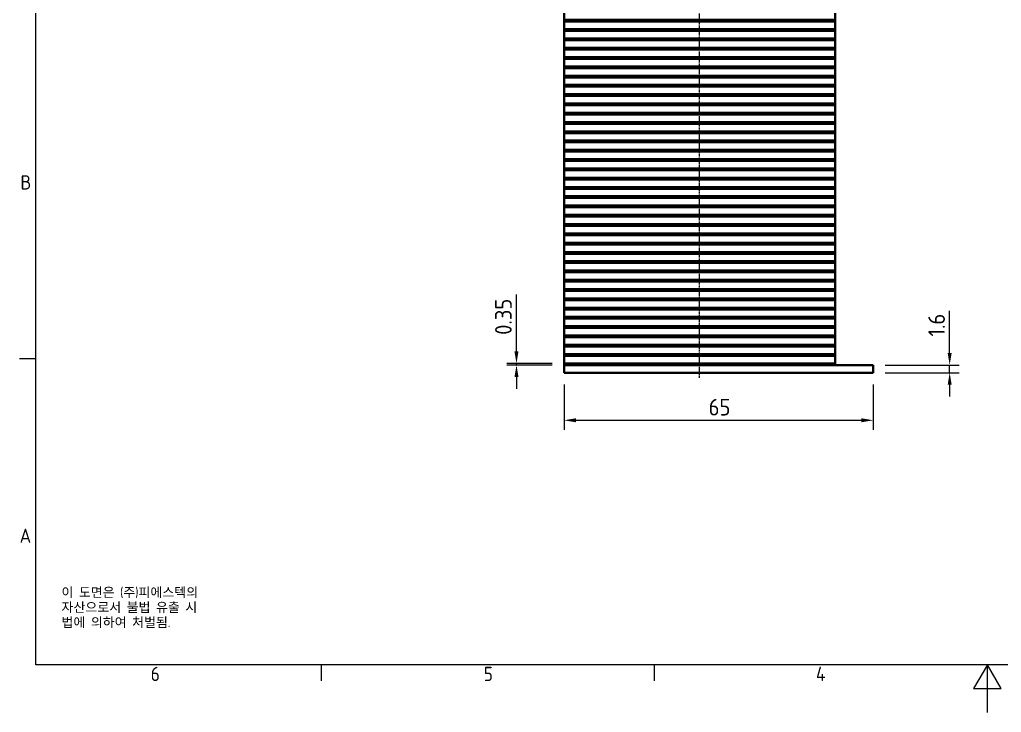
# Model space of a CAD drawing. Header units: millimetres. Extents: x 0 to 420, y 0 to 297.
# Drawn here: x 6.6 to 212.9, y 0 to 145.5 of the extents above; entities that cross this region are included whole.
import ezdxf

# ---------------------------------------------------------------- set-up
doc = ezdxf.new("R2010")
doc.units = ezdxf.units.MM
doc.linetypes.add('CHAIN', pattern=[0.7087, 0.4724, -0.0591, 0.1181, -0.0591])
doc.layers.get('0').update_dxf_attribs({"color": 3, "lineweight": 25, "true_color": 0x00ff00})
for name, color, linetype, lineweight, true_color in [('가시적인 것(ISO)', 3, 'Continuous', 40, 0x00ff00), ('기호(ISO)', 5, 'Continuous', 25, 0x0000ff), ('중심선(ISO)', 1, 'Continuous', 25, 0xff0000), ('치수(ISO)', 2, 'Continuous', 25, 0xffff00)]:
    doc.layers.add(name, color=color, linetype=linetype, lineweight=lineweight, true_color=true_color)
doc.layers.add('경계(ISO)', color=7, linetype='Continuous', lineweight=25)
doc.styles.add('문자 텍스트_PSTEK_POSCO', font='isocp.shx')
doc.styles.add('치수 텍스트_PSTEK_POSCO', font='isocp.shx')
doc.dimstyles.new('치수_PSTEK_POSCO', dxfattribs={"dimtxt": 3.5, "dimasz": 2.5, "dimexe": 2, "dimexo": 2.5, "dimgap": 1, "dimtad": 1, "dimrnd": 1e-08, "dimdsep": 46, "dimtxsty": '치수 텍스트_PSTEK_POSCO', "dimcen": 0.09, "dimdle": 10, "dimclrd": 7, "dimclre": 7, "dimclrt": 2, "dimadec": 1, "dimazin": 2, "dimtfac": 1, "dimtmove": 0, "dimatfit": 3, "dimfxl": 1, "dimtolj": 1, "dimlwd": -1, "dimlwe": -1, "dimarcsym": 0})

# ---------------------------------------------------------------- blocks, each defined once
blk = doc.blocks.new('경계 Default Border')
at = {"layer": '경계(ISO)'}
for p, q in [((10, 74.25), (6.6, 74.25)), ((70, 10), (70, 6.6)), ((140, 10), (140, 6.6))]:
    blk.add_line(p, q, dxfattribs=at)
at = {"layer": '경계(ISO)', "flags": 128}
for points in [[(10, 10), (10, 287), (410, 287), (410, 10), (10, 10)], [(210, 0), (210, 10), (207.11, 5), (212.89, 5), (210, 10)]]:
    blk.add_lwpolyline(points, dxfattribs=at)
at = {"layer": '경계(ISO)', "color": 2, "true_color": 0xffff00, "char_height": 3, "attachment_point": 7, "style": '문자 텍스트_PSTEK_POSCO'}
for s, insert in [('B', (6.77, 109.85)), ('A', (6.6, 35.62)), ('6', (34.14, 6.57)), ('5', (104.14, 6.57)), ('4', (173.97, 6.6))]:
    blk.add_mtext(s, dxfattribs=dict(at, insert=insert))
blk = doc.blocks.new('*D29')
at = {"layer": 'Defpoints', "color": 0, "transparency": 16777216}
for p in [(186.03, 72.97), (202.08, 72.97), (186.03, 71.37)]:
    blk.add_point(p, dxfattribs=at)
at = {"layer": '치수(ISO)', "color": 7, "transparency": 16777216}
for p, q in [((202.08, 75.47), (202.08, 84.34)), ((188.53, 72.97), (204.08, 72.97)), ((202.08, 71.37), (202.08, 72.97)), ((188.53, 71.37), (204.08, 71.37)), ((202.08, 68.87), (202.08, 66.37))]:
    blk.add_line(p, q, dxfattribs=at)
for points in [[(201.67, 75.47), (202.5, 75.47), (202.08, 72.97)], [(201.67, 68.87), (202.5, 68.87), (202.08, 71.37)]]:
    blk.add_solid(points, dxfattribs=at)
at = {"layer": '치수(ISO)', "color": 2, "transparency": 16777216, "insert": (199.33, 78.97), "char_height": 3.5, "attachment_point": 4, "rotation": 90, "style": '치수 텍스트_PSTEK_POSCO'}
blk.add_mtext('\\A1;1.6', dxfattribs=at)
blk = doc.blocks.new('*D30')
at = {"layer": 'Defpoints', "color": 0, "transparency": 16777216}
for p in [(121.03, 71.37), (186.03, 71.37), (186.03, 61.37)]:
    blk.add_point(p, dxfattribs=at)
at = {"layer": '치수(ISO)', "color": 7, "transparency": 16777216}
for p, q in [((121.03, 68.87), (121.03, 59.37)), ((186.03, 68.87), (186.03, 59.37)), ((123.53, 61.37), (183.53, 61.37))]:
    blk.add_line(p, q, dxfattribs=at)
for points in [[(123.53, 61.79), (123.53, 60.95), (121.03, 61.37)], [(183.53, 61.79), (183.53, 60.95), (186.03, 61.37)]]:
    blk.add_solid(points, dxfattribs=at)
at = {"layer": '치수(ISO)', "color": 2, "transparency": 16777216, "insert": (151.43, 64.12), "char_height": 3.5, "attachment_point": 4, "style": '치수 텍스트_PSTEK_POSCO'}
blk.add_mtext('\\A1;65', dxfattribs=at)
blk = doc.blocks.new('*D31')
at = {"layer": 'Defpoints', "color": 0, "transparency": 16777216}
for p in [(111.03, 73.32), (121.03, 73.32), (121.03, 72.97)]:
    blk.add_point(p, dxfattribs=at)
at = {"layer": '치수(ISO)', "color": 7, "transparency": 16777216}
for p, q in [((111.03, 75.82), (111.03, 87.82)), ((118.53, 73.32), (109.03, 73.32)), ((118.53, 72.97), (109.03, 72.97)), ((111.03, 72.97), (111.03, 73.32)), ((111.03, 70.47), (111.03, 67.97))]:
    blk.add_line(p, q, dxfattribs=at)
for points in [[(110.61, 75.82), (111.45, 75.82), (111.03, 73.32)], [(110.61, 70.47), (111.45, 70.47), (111.03, 72.97)]]:
    blk.add_solid(points, dxfattribs=at)
at = {"layer": '치수(ISO)', "color": 2, "transparency": 16777216, "insert": (108.28, 79.32), "char_height": 3.5, "attachment_point": 4, "rotation": 90, "style": '치수 텍스트_PSTEK_POSCO'}
blk.add_mtext('\\A1;0.35', dxfattribs=at)

msp = doc.modelspace()

# ---------------------------------------------------------------- linework, layer by layer
at = {"layer": '가시적인 것(ISO)'}
for p, q in [((121.031, 145.47), (121.031, 147.07)), ((178.031, 145.47), (178.031, 147.07)), ((121.031, 145.12), (121.031, 145.47)), ((139.031, 145.47), (121.031, 145.47)), ((121.031, 143.52), (121.031, 145.12)), ((121.031, 145.12), (139.031, 145.12)), ((129.031, 145.47), (129.031, 145.12)), ((139.031, 145.47), (160.031, 145.47)), ((160.031, 145.12), (139.031, 145.12)), ((178.031, 145.47), (160.031, 145.47)), ((160.031, 145.12), (178.031, 145.12)), ((170.031, 145.12), (170.031, 145.47)), ((178.031, 145.47), (178.031, 145.12)), ((178.031, 143.52), (178.031, 145.12)), ((121.031, 143.17), (121.031, 143.52)), ((139.031, 143.52), (121.031, 143.52)), ((121.031, 141.57), (121.031, 143.17)), ((121.031, 143.17), (139.031, 143.17)), ((129.031, 143.52), (129.031, 143.17)), ((139.031, 143.52), (160.031, 143.52)), ((160.031, 143.17), (139.031, 143.17)), ((178.031, 143.52), (160.031, 143.52)), ((160.031, 143.17), (178.031, 143.17)), ((170.031, 143.17), (170.031, 143.52)), ((178.031, 143.52), (178.031, 143.17)), ((178.031, 141.57), (178.031, 143.17)), ((121.031, 141.22), (121.031, 141.57)), ((139.031, 141.57), (121.031, 141.57)), ((121.031, 139.62), (121.031, 141.22)), ((121.031, 141.22), (139.031, 141.22)), ((129.031, 141.57), (129.031, 141.22)), ((139.031, 141.57), (160.031, 141.57)), ((160.031, 141.22), (139.031, 141.22)), ((178.031, 141.57), (160.031, 141.57)), ((160.031, 141.22), (178.031, 141.22)), ((170.031, 141.22), (170.031, 141.57)), ((178.031, 141.57), (178.031, 141.22)), ((178.031, 139.62), (178.031, 141.22)), ((121.031, 139.27), (121.031, 139.62)), ((139.031, 139.62), (121.031, 139.62)), ((121.031, 137.67), (121.031, 139.27)), ((121.031, 139.27), (139.031, 139.27)), ((129.031, 139.62), (129.031, 139.27)), ((139.031, 139.62), (160.031, 139.62)), ((160.031, 139.27), (139.031, 139.27)), ((178.031, 139.62), (160.031, 139.62)), ((160.031, 139.27), (178.031, 139.27)), ((170.031, 139.27), (170.031, 139.62)), ((178.031, 139.62), (178.031, 139.27)), ((178.031, 137.67), (178.031, 139.27)), ((121.031, 137.32), (121.031, 137.67)), ((139.031, 137.67), (121.031, 137.67)), ((121.031, 135.72), (121.031, 137.32)), ((121.031, 137.32), (139.031, 137.32)), ((129.031, 137.67), (129.031, 137.32)), ((139.031, 137.67), (160.031, 137.67)), ((160.031, 137.32), (139.031, 137.32)), ((178.031, 137.67), (160.031, 137.67)), ((160.031, 137.32), (178.031, 137.32)), ((170.031, 137.32), (170.031, 137.67)), ((178.031, 137.67), (178.031, 137.32)), ((178.031, 135.72), (178.031, 137.32)), ((121.031, 135.37), (121.031, 135.72)), ((139.031, 135.72), (121.031, 135.72)), ((121.031, 133.77), (121.031, 135.37)), ((121.031, 135.37), (139.031, 135.37)), ((129.031, 135.72), (129.031, 135.37)), ((139.031, 135.72), (160.031, 135.72)), ((160.031, 135.37), (139.031, 135.37)), ((178.031, 135.72), (160.031, 135.72)), ((160.031, 135.37), (178.031, 135.37)), ((170.031, 135.37), (170.031, 135.72)), ((178.031, 135.72), (178.031, 135.37)), ((178.031, 133.77), (178.031, 135.37)), ((121.031, 133.42), (121.031, 133.77)), ((139.031, 133.77), (121.031, 133.77)), ((121.031, 131.82), (121.031, 133.42)), ((121.031, 133.42), (139.031, 133.42)), ((129.031, 133.77), (129.031, 133.42)), ((139.031, 133.77), (160.031, 133.77)), ((160.031, 133.42), (139.031, 133.42)), ((178.031, 133.77), (160.031, 133.77)), ((160.031, 133.42), (178.031, 133.42)), ((170.031, 133.42), (170.031, 133.77)), ((178.031, 133.77), (178.031, 133.42)), ((178.031, 131.82), (178.031, 133.42)), ((121.031, 131.47), (121.031, 131.82)), ((139.031, 131.82), (121.031, 131.82)), ((121.031, 129.87), (121.031, 131.47)), ((121.031, 131.47), (139.031, 131.47)), ((129.031, 131.82), (129.031, 131.47)), ((139.031, 131.82), (160.031, 131.82)), ((160.031, 131.47), (139.031, 131.47)), ((178.031, 131.82), (160.031, 131.82)), ((160.031, 131.47), (178.031, 131.47)), ((170.031, 131.47), (170.031, 131.82)), ((178.031, 131.82), (178.031, 131.47)), ((178.031, 129.87), (178.031, 131.47)), ((121.031, 129.52), (121.031, 129.87)), ((139.031, 129.87), (121.031, 129.87)), ((121.031, 127.92), (121.031, 129.52)), ((121.031, 129.52), (139.031, 129.52)), ((129.031, 129.87), (129.031, 129.52)), ((139.031, 129.87), (160.031, 129.87)), ((160.031, 129.52), (139.031, 129.52)), ((178.031, 129.87), (160.031, 129.87)), ((160.031, 129.52), (178.031, 129.52)), ((170.031, 129.52), (170.031, 129.87)), ((178.031, 129.87), (178.031, 129.52)), ((178.031, 127.92), (178.031, 129.52)), ((121.031, 127.57), (121.031, 127.92)), ((139.031, 127.92), (121.031, 127.92)), ((121.031, 125.97), (121.031, 127.57)), ((121.031, 127.57), (139.031, 127.57)), ((121.031, 125.62), (121.031, 125.97)), ((139.031, 125.97), (121.031, 125.97)), ((129.031, 127.92), (129.031, 127.57)), ((129.031, 125.97), (129.031, 125.62)), ((139.031, 127.92), (160.031, 127.92)), ((160.031, 127.57), (139.031, 127.57)), ((139.031, 125.97), (160.031, 125.97)), ((178.031, 127.92), (160.031, 127.92)), ((160.031, 127.57), (178.031, 127.57)), ((178.031, 125.97), (160.031, 125.97)), ((170.031, 127.57), (170.031, 127.92)), ((170.031, 125.62), (170.031, 125.97)), ((178.031, 127.92), (178.031, 127.57)), ((178.031, 125.97), (178.031, 127.57)), ((178.031, 125.97), (178.031, 125.62)), ((121.031, 124.02), (121.031, 125.62)), ((121.031, 125.62), (139.031, 125.62)), ((121.031, 123.67), (121.031, 124.02)), ((139.031, 124.02), (121.031, 124.02)), ((129.031, 124.02), (129.031, 123.67)), ((160.031, 125.62), (139.031, 125.62)), ((139.031, 124.02), (160.031, 124.02)), ((160.031, 125.62), (178.031, 125.62)), ((178.031, 124.02), (160.031, 124.02)), ((170.031, 123.67), (170.031, 124.02)), ((178.031, 124.02), (178.031, 125.62)), ((178.031, 124.02), (178.031, 123.67)), ((121.031, 122.07), (121.031, 123.67)), ((121.031, 123.67), (139.031, 123.67)), ((121.031, 121.72), (121.031, 122.07)), ((139.031, 122.07), (121.031, 122.07)), ((129.031, 122.07), (129.031, 121.72)), ((160.031, 123.67), (139.031, 123.67)), ((139.031, 122.07), (160.031, 122.07)), ((160.031, 123.67), (178.031, 123.67)), ((178.031, 122.07), (160.031, 122.07)), ((170.031, 121.72), (170.031, 122.07)), ((178.031, 122.07), (178.031, 123.67)), ((178.031, 122.07), (178.031, 121.72)), ((121.031, 120.12), (121.031, 121.72)), ((121.031, 121.72), (139.031, 121.72)), ((121.031, 119.77), (121.031, 120.12)), ((139.031, 120.12), (121.031, 120.12)), ((121.031, 118.17), (121.031, 119.77)), ((121.031, 119.77), (139.031, 119.77)), ((129.031, 120.12), (129.031, 119.77)), ((160.031, 121.72), (139.031, 121.72)), ((139.031, 120.12), (160.031, 120.12)), ((160.031, 119.77), (139.031, 119.77)), ((160.031, 121.72), (178.031, 121.72)), ((178.031, 120.12), (160.031, 120.12)), ((160.031, 119.77), (178.031, 119.77)), ((170.031, 119.77), (170.031, 120.12)), ((178.031, 120.12), (178.031, 121.72)), ((178.031, 120.12), (178.031, 119.77)), ((178.031, 118.17), (178.031, 119.77)), ((121.031, 117.82), (121.031, 118.17)), ((139.031, 118.17), (121.031, 118.17)), ((121.031, 116.22), (121.031, 117.82)), ((121.031, 117.82), (139.031, 117.82)), ((129.031, 118.17), (129.031, 117.82)), ((139.031, 118.17), (160.031, 118.17)), ((160.031, 117.82), (139.031, 117.82)), ((178.031, 118.17), (160.031, 118.17)), ((160.031, 117.82), (178.031, 117.82)), ((170.031, 117.82), (170.031, 118.17)), ((178.031, 118.17), (178.031, 117.82)), ((178.031, 116.22), (178.031, 117.82)), ((121.031, 115.87), (121.031, 116.22)), ((139.031, 116.22), (121.031, 116.22)), ((121.031, 114.27), (121.031, 115.87)), ((121.031, 115.87), (139.031, 115.87)), ((129.031, 116.22), (129.031, 115.87)), ((139.031, 116.22), (160.031, 116.22)), ((160.031, 115.87), (139.031, 115.87)), ((178.031, 116.22), (160.031, 116.22)), ((160.031, 115.87), (178.031, 115.87)), ((170.031, 115.87), (170.031, 116.22)), ((178.031, 116.22), (178.031, 115.87)), ((178.031, 114.27), (178.031, 115.87)), ((121.031, 113.92), (121.031, 114.27)), ((139.031, 114.27), (121.031, 114.27)), ((121.031, 112.32), (121.031, 113.92)), ((121.031, 113.92), (139.031, 113.92)), ((129.031, 114.27), (129.031, 113.92)), ((139.031, 114.27), (160.031, 114.27)), ((160.031, 113.92), (139.031, 113.92)), ((178.031, 114.27), (160.031, 114.27)), ((160.031, 113.92), (178.031, 113.92)), ((170.031, 113.92), (170.031, 114.27)), ((178.031, 114.27), (178.031, 113.92)), ((178.031, 112.32), (178.031, 113.92)), ((121.031, 111.97), (121.031, 112.32)), ((139.031, 112.32), (121.031, 112.32)), ((121.031, 110.37), (121.031, 111.97)), ((121.031, 111.97), (139.031, 111.97)), ((129.031, 112.32), (129.031, 111.97)), ((139.031, 112.32), (160.031, 112.32)), ((160.031, 111.97), (139.031, 111.97)), ((178.031, 112.32), (160.031, 112.32)), ((160.031, 111.97), (178.031, 111.97)), ((170.031, 111.97), (170.031, 112.32)), ((178.031, 112.32), (178.031, 111.97)), ((178.031, 110.37), (178.031, 111.97)), ((121.031, 110.02), (121.031, 110.37)), ((139.031, 110.37), (121.031, 110.37)), ((121.031, 108.42), (121.031, 110.02)), ((121.031, 110.02), (139.031, 110.02)), ((129.031, 110.37), (129.031, 110.02)), ((139.031, 110.37), (160.031, 110.37)), ((160.031, 110.02), (139.031, 110.02)), ((178.031, 110.37), (160.031, 110.37)), ((160.031, 110.02), (178.031, 110.02)), ((170.031, 110.02), (170.031, 110.37)), ((178.031, 110.37), (178.031, 110.02)), ((178.031, 108.42), (178.031, 110.02)), ((121.031, 108.07), (121.031, 108.42)), ((139.031, 108.42), (121.031, 108.42)), ((121.031, 106.47), (121.031, 108.07)), ((121.031, 108.07), (139.031, 108.07)), ((129.031, 108.42), (129.031, 108.07)), ((139.031, 108.42), (160.031, 108.42)), ((160.031, 108.07), (139.031, 108.07)), ((178.031, 108.42), (160.031, 108.42)), ((160.031, 108.07), (178.031, 108.07)), ((170.031, 108.07), (170.031, 108.42)), ((178.031, 108.42), (178.031, 108.07)), ((178.031, 106.47), (178.031, 108.07)), ((121.031, 106.12), (121.031, 106.47)), ((139.031, 106.47), (121.031, 106.47)), ((121.031, 104.52), (121.031, 106.12)), ((121.031, 106.12), (139.031, 106.12)), ((129.031, 106.47), (129.031, 106.12)), ((139.031, 106.47), (160.031, 106.47)), ((160.031, 106.12), (139.031, 106.12)), ((178.031, 106.47), (160.031, 106.47)), ((160.031, 106.12), (178.031, 106.12)), ((170.031, 106.12), (170.031, 106.47)), ((178.031, 106.47), (178.031, 106.12)), ((178.031, 104.52), (178.031, 106.12)), ((121.031, 104.17), (121.031, 104.52)), ((139.031, 104.52), (121.031, 104.52)), ((121.031, 102.57), (121.031, 104.17)), ((121.031, 104.17), (139.031, 104.17)), ((129.031, 104.52), (129.031, 104.17)), ((139.031, 104.52), (160.031, 104.52)), ((160.031, 104.17), (139.031, 104.17)), ((178.031, 104.52), (160.031, 104.52)), ((160.031, 104.17), (178.031, 104.17)), ((170.031, 104.17), (170.031, 104.52)), ((178.031, 104.52), (178.031, 104.17)), ((178.031, 102.57), (178.031, 104.17)), ((121.031, 102.22), (121.031, 102.57)), ((139.031, 102.57), (121.031, 102.57)), ((121.031, 100.62), (121.031, 102.22)), ((121.031, 102.22), (139.031, 102.22)), ((129.031, 102.57), (129.031, 102.22)), ((139.031, 102.57), (160.031, 102.57)), ((160.031, 102.22), (139.031, 102.22)), ((178.031, 102.57), (160.031, 102.57)), ((160.031, 102.22), (178.031, 102.22)), ((170.031, 102.22), (170.031, 102.57)), ((178.031, 102.57), (178.031, 102.22)), ((178.031, 100.62), (178.031, 102.22)), ((121.031, 100.27), (121.031, 100.62)), ((139.031, 100.62), (121.031, 100.62)), ((121.031, 98.67), (121.031, 100.27)), ((121.031, 100.27), (139.031, 100.27)), ((129.031, 100.62), (129.031, 100.27)), ((139.031, 100.62), (160.031, 100.62)), ((160.031, 100.27), (139.031, 100.27)), ((178.031, 100.62), (160.031, 100.62)), ((160.031, 100.27), (178.031, 100.27)), ((170.031, 100.27), (170.031, 100.62)), ((178.031, 100.62), (178.031, 100.27)), ((178.031, 98.67), (178.031, 100.27)), ((121.031, 98.32), (121.031, 98.67)), ((139.031, 98.67), (121.031, 98.67)), ((121.031, 96.72), (121.031, 98.32)), ((121.031, 98.32), (139.031, 98.32)), ((129.031, 98.67), (129.031, 98.32)), ((139.031, 98.67), (160.031, 98.67)), ((160.031, 98.32), (139.031, 98.32)), ((178.031, 98.67), (160.031, 98.67)), ((160.031, 98.32), (178.031, 98.32)), ((170.031, 98.32), (170.031, 98.67)), ((178.031, 98.67), (178.031, 98.32)), ((178.031, 96.72), (178.031, 98.32)), ((121.031, 96.37), (121.031, 96.72)), ((139.031, 96.72), (121.031, 96.72)), ((121.031, 94.77), (121.031, 96.37)), ((121.031, 96.37), (139.031, 96.37)), ((129.031, 96.72), (129.031, 96.37)), ((139.031, 96.72), (160.031, 96.72)), ((160.031, 96.37), (139.031, 96.37)), ((178.031, 96.72), (160.031, 96.72)), ((160.031, 96.37), (178.031, 96.37)), ((170.031, 96.37), (170.031, 96.72)), ((178.031, 96.72), (178.031, 96.37)), ((178.031, 94.77), (178.031, 96.37)), ((121.031, 94.42), (121.031, 94.77)), ((139.031, 94.77), (121.031, 94.77)), ((121.031, 92.82), (121.031, 94.42)), ((121.031, 94.42), (139.031, 94.42)), ((129.031, 94.77), (129.031, 94.42)), ((139.031, 94.77), (160.031, 94.77)), ((160.031, 94.42), (139.031, 94.42)), ((178.031, 94.77), (160.031, 94.77)), ((160.031, 94.42), (178.031, 94.42)), ((170.031, 94.42), (170.031, 94.77)), ((178.031, 94.77), (178.031, 94.42)), ((178.031, 92.82), (178.031, 94.42)), ((121.031, 92.47), (121.031, 92.82)), ((139.031, 92.82), (121.031, 92.82)), ((121.031, 90.87), (121.031, 92.47)), ((121.031, 92.47), (139.031, 92.47)), ((121.031, 90.52), (121.031, 90.87)), ((139.031, 90.87), (121.031, 90.87)), ((129.031, 92.82), (129.031, 92.47)), ((129.031, 90.87), (129.031, 90.52)), ((139.031, 92.82), (160.031, 92.82)), ((160.031, 92.47), (139.031, 92.47)), ((139.031, 90.87), (160.031, 90.87)), ((178.031, 92.82), (160.031, 92.82)), ((160.031, 92.47), (178.031, 92.47)), ((178.031, 90.87), (160.031, 90.87)), ((170.031, 92.47), (170.031, 92.82)), ((170.031, 90.52), (170.031, 90.87)), ((178.031, 92.82), (178.031, 92.47)), ((178.031, 90.87), (178.031, 92.47)), ((178.031, 90.87), (178.031, 90.52)), ((121.031, 88.92), (121.031, 90.52)), ((121.031, 90.52), (139.031, 90.52)), ((121.031, 88.57), (121.031, 88.92)), ((139.031, 88.92), (121.031, 88.92)), ((129.031, 88.92), (129.031, 88.57)), ((160.031, 90.52), (139.031, 90.52)), ((139.031, 88.92), (160.031, 88.92)), ((160.031, 90.52), (178.031, 90.52)), ((178.031, 88.92), (160.031, 88.92)), ((170.031, 88.57), (170.031, 88.92)), ((178.031, 88.92), (178.031, 90.52)), ((178.031, 88.92), (178.031, 88.57)), ((121.031, 86.97), (121.031, 88.57)), ((121.031, 88.57), (139.031, 88.57)), ((121.031, 86.62), (121.031, 86.97)), ((139.031, 86.97), (121.031, 86.97)), ((129.031, 86.97), (129.031, 86.62)), ((160.031, 88.57), (139.031, 88.57)), ((139.031, 86.97), (160.031, 86.97)), ((160.031, 88.57), (178.031, 88.57)), ((178.031, 86.97), (160.031, 86.97)), ((170.031, 86.62), (170.031, 86.97)), ((178.031, 86.97), (178.031, 88.57)), ((178.031, 86.97), (178.031, 86.62)), ((121.031, 85.02), (121.031, 86.62)), ((121.031, 86.62), (139.031, 86.62)), ((121.031, 84.67), (121.031, 85.02)), ((139.031, 85.02), (121.031, 85.02)), ((121.031, 83.07), (121.031, 84.67)), ((121.031, 84.67), (139.031, 84.67)), ((129.031, 85.02), (129.031, 84.67)), ((160.031, 86.62), (139.031, 86.62)), ((139.031, 85.02), (160.031, 85.02)), ((160.031, 84.67), (139.031, 84.67)), ((160.031, 86.62), (178.031, 86.62)), ((178.031, 85.02), (160.031, 85.02)), ((160.031, 84.67), (178.031, 84.67)), ((170.031, 84.67), (170.031, 85.02)), ((178.031, 85.02), (178.031, 86.62)), ((178.031, 85.02), (178.031, 84.67)), ((178.031, 83.07), (178.031, 84.67)), ((121.031, 82.72), (121.031, 83.07)), ((139.031, 83.07), (121.031, 83.07)), ((121.031, 81.12), (121.031, 82.72)), ((121.031, 82.72), (139.031, 82.72)), ((129.031, 83.07), (129.031, 82.72)), ((139.031, 83.07), (160.031, 83.07)), ((160.031, 82.72), (139.031, 82.72)), ((178.031, 83.07), (160.031, 83.07)), ((160.031, 82.72), (178.031, 82.72)), ((170.031, 82.72), (170.031, 83.07)), ((178.031, 83.07), (178.031, 82.72)), ((178.031, 81.12), (178.031, 82.72)), ((121.031, 80.77), (121.031, 81.12)), ((139.031, 81.12), (121.031, 81.12)), ((121.031, 79.17), (121.031, 80.77)), ((121.031, 80.77), (139.031, 80.77)), ((129.031, 81.12), (129.031, 80.77)), ((139.031, 81.12), (160.031, 81.12)), ((160.031, 80.77), (139.031, 80.77)), ((178.031, 81.12), (160.031, 81.12)), ((160.031, 80.77), (178.031, 80.77)), ((170.031, 80.77), (170.031, 81.12)), ((178.031, 81.12), (178.031, 80.77)), ((178.031, 79.17), (178.031, 80.77)), ((121.031, 78.82), (121.031, 79.17)), ((139.031, 79.17), (121.031, 79.17)), ((121.031, 77.22), (121.031, 78.82)), ((121.031, 78.82), (139.031, 78.82)), ((129.031, 79.17), (129.031, 78.82)), ((139.031, 79.17), (160.031, 79.17)), ((160.031, 78.82), (139.031, 78.82)), ((178.031, 79.17), (160.031, 79.17)), ((160.031, 78.82), (178.031, 78.82)), ((170.031, 78.82), (170.031, 79.17)), ((178.031, 79.17), (178.031, 78.82)), ((178.031, 77.22), (178.031, 78.82)), ((121.031, 76.87), (121.031, 77.22)), ((139.031, 77.22), (121.031, 77.22)), ((121.031, 75.27), (121.031, 76.87)), ((121.031, 76.87), (139.031, 76.87)), ((129.031, 77.22), (129.031, 76.87)), ((139.031, 77.22), (160.031, 77.22)), ((160.031, 76.87), (139.031, 76.87)), ((178.031, 77.22), (160.031, 77.22)), ((160.031, 76.87), (178.031, 76.87)), ((170.031, 76.87), (170.031, 77.22)), ((178.031, 77.22), (178.031, 76.87)), ((178.031, 75.27), (178.031, 76.87)), ((121.031, 74.92), (121.031, 75.27)), ((139.031, 75.27), (121.031, 75.27)), ((121.031, 73.32), (121.031, 74.92)), ((121.031, 74.92), (139.031, 74.92)), ((129.031, 75.27), (129.031, 74.92)), ((139.031, 75.27), (160.031, 75.27)), ((160.031, 74.92), (139.031, 74.92)), ((178.031, 75.27), (160.031, 75.27)), ((160.031, 74.92), (178.031, 74.92)), ((170.031, 74.92), (170.031, 75.27)), ((178.031, 75.27), (178.031, 74.92)), ((178.031, 73.32), (178.031, 74.92)), ((121.031, 72.97), (121.031, 73.32)), ((139.031, 73.32), (121.031, 73.32)), ((121.031, 71.37), (121.031, 72.97)), ((121.031, 72.97), (139.031, 72.97)), ((129.031, 73.32), (129.031, 72.97)), ((139.031, 73.32), (160.031, 73.32)), ((186.031, 72.97), (139.031, 72.97)), ((178.031, 73.32), (160.031, 73.32)), ((170.031, 72.97), (170.031, 73.32)), ((178.031, 73.32), (178.031, 72.97)), ((186.031, 72.97), (186.031, 71.37)), ((139.031, 71.37), (121.031, 71.37)), ((139.031, 71.37), (186.031, 71.37))]:
    msp.add_line(p, q, dxfattribs=at)
at = {"layer": '중심선(ISO)', "linetype": 'CHAIN'}
msp.add_line((149.531, 70.261), (149.531, 164.503), dxfattribs=at)

# ---------------------------------------------------------------- block references
msp.add_blockref('경계 Default Border', (0, 0))

# ---------------------------------------------------------------- texts
at = {"layer": '기호(ISO)', "color": 7, "insert": (15.395, 26.228), "char_height": 2, "width": 51.24014, "attachment_point": 1, "line_spacing_factor": 0.944221, "style": '문자 텍스트_PSTEK_POSCO'}
msp.add_mtext('{이 도면은 (주)피에스텍의\\P자산으로서 불법 유출 시 \\P법에 의하여 처벌됨.}', dxfattribs=at)

# ---------------------------------------------------------------- dimensions: what is measured, and where the dimension line sits
at = {"layer": '치수(ISO)', "color": 7}
for base, p1, p2, angle, override, picture, middle in [((111.031, 73.32), (121.031, 72.97), (121.031, 73.32), 90, {"dimdec": 2, "dimtp": 0, "dimtm": 0, "dimtdec": 2, "dimtofl": 1, "dimatfit": 1}, '*D31', (111.031, 83.069)), ((202.083, 72.97), (186.031, 71.37), (186.031, 72.97), 270, {"dimdec": 2, "dimtp": 0, "dimtm": 0, "dimtdec": 2, "dimtofl": 1, "dimatfit": 1}, '*D29', (202.083, 81.157)), ((186.031, 61.37), (121.031, 71.37), (186.031, 71.37), 180, {"dimdec": 2, "dimtp": 0, "dimtm": 0, "dimtdec": 2, "dimtofl": 0, "dimatfit": 1}, '*D30', (153.531, 61.37))]:
    dim = msp.add_linear_dim(base=base, p1=p1, p2=p2, angle=angle, dimstyle='치수_PSTEK_POSCO', override=override, dxfattribs=at)
    dim.commit()
    dim.dimension.update_dxf_attribs({"geometry": picture, "text_midpoint": middle, "dimtype": 160})

doc.saveas('drawing.dxf')
